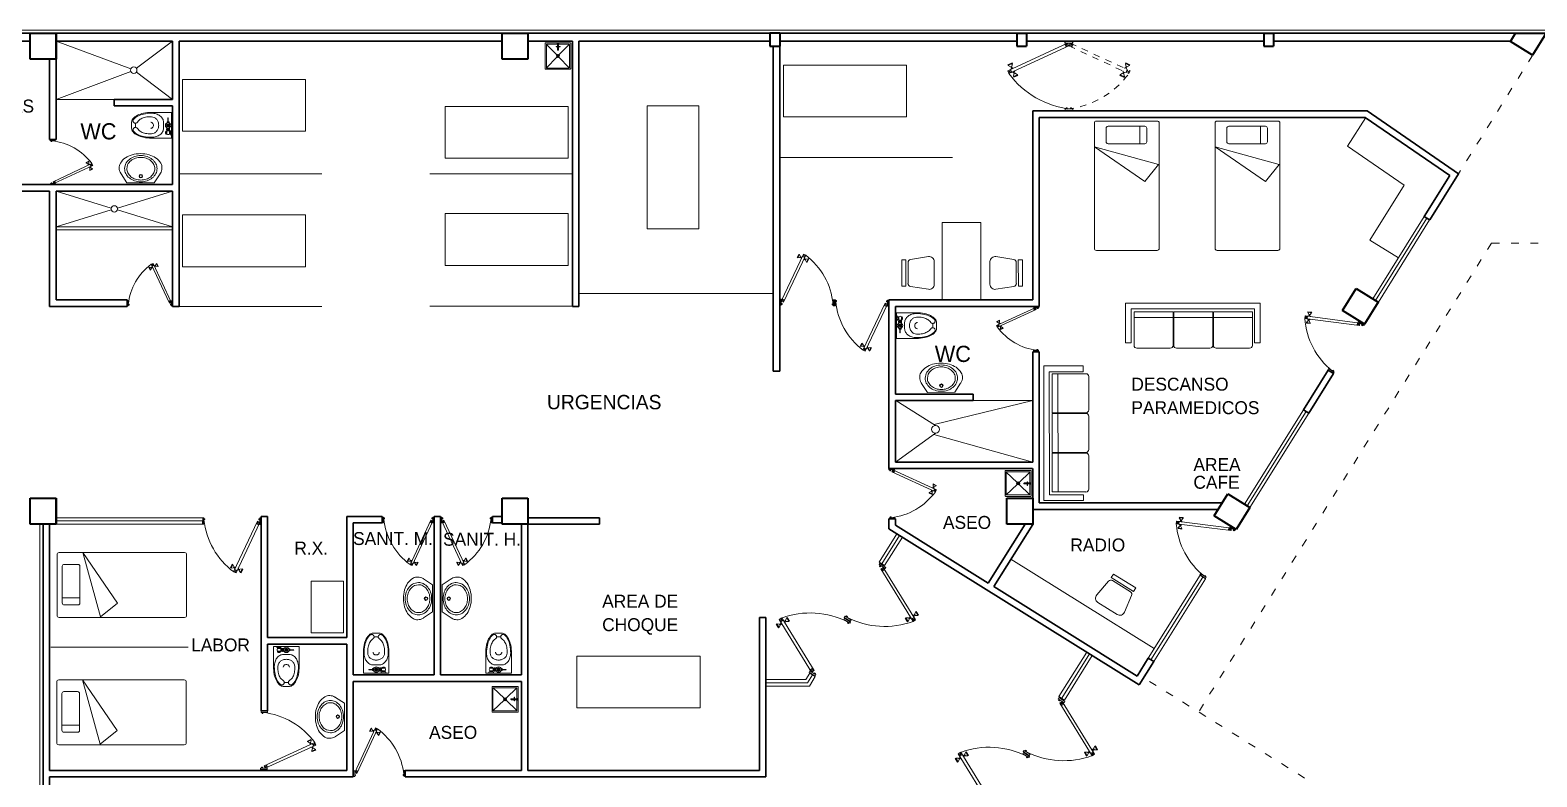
# Model space of a CAD drawing. Header units: millimetres. Extents: x 112 to 218, y 132 to 192.
# Drawn here: x 181.95 to 205.21, y 180.46 to 192 of the extents above; entities that cross this region are included whole.
import ezdxf

# ---------------------------------------------------------------- set-up
doc = ezdxf.new("R2010")
doc.units = ezdxf.units.MM
doc.linetypes.add('ACAD_ISO03W100', pattern=[30, 12, -18])
for name, color, linetype, lineweight in [('Colindancia', 7, 'Continuous', 9), ('Ejes', 1, 'Continuous', 13), ('ESTRUCTURA', 251, 'Continuous', 40), ('MANPARAS', 7, 'Continuous', 13), ('MUEBLES', 7, 'Continuous', 15), ('MUEBLESF', 2, 'Continuous', 9), ('Muros', 5, 'Continuous', 35), ('PISOS B', 7, 'Continuous', 5), ('PUER', 173, 'Continuous', 9), ('VENTANAS', 6, 'Continuous', 9)]:
    doc.layers.add(name, color=color, linetype=linetype, lineweight=lineweight)
doc.styles.get("Standard").update_dxf_attribs({"font": 'stylu.ttf'})
doc.linetypes.add('ZIGZAG', pattern='A,0.00254,-5.08,[131,ltypeshp.shx,S=5.08,R=0,X=-5.08,Y=0],-10.16,[131,ltypeshp.shx,S=5.08,R=180,X=5.08,Y=0],-5.08', length=20.32254)

# ---------------------------------------------------------------- blocks, each defined once
blk = doc.blocks.new('PUEP5')
at = {"layer": 'PUER'}
for p, q in [((-0.88, 0.02), (-0.517, 0.799)), ((-0.517, 0.799), (-0.48, 0.783)), ((-0.844, 0.003), (-0.48, 0.783)), ((-0.88, 0.02), (-0.844, 0.003))]:
    blk.add_line(p, q, dxfattribs=at)
at = {"layer": 'PUER', "color": 30}
for p, q in [((-0.62, 0.743), (-0.595, 0.797)), ((-0.611, 0.739), (-0.586, 0.793)), ((-0.595, 0.797), (-0.586, 0.793)), ((-0.586, 0.793), (-0.567, 0.762)), ((-0.517, 0.799), (-0.48, 0.783)), ((-0.497, 0.746), (-0.517, 0.799)), ((-0.62, 0.743), (-0.611, 0.739)), ((-0.611, 0.739), (-0.575, 0.744)), ((-0.575, 0.744), (-0.567, 0.762)), ((-0.573, 0.749), (-0.555, 0.74)), ((-0.569, 0.758), (-0.551, 0.749)), ((-0.557, 0.736), (-0.549, 0.754)), ((-0.557, 0.736), (-0.552, 0.722)), ((-0.549, 0.754), (-0.536, 0.759)), ((-0.533, 0.763), (-0.48, 0.783)), ((-0.533, 0.763), (-0.497, 0.746)), ((-0.503, 0.71), (-0.516, 0.705)), ((-0.503, 0.71), (-0.494, 0.728)), ((-0.483, 0.706), (-0.501, 0.715)), ((-0.494, 0.728), (-0.499, 0.742)), ((-0.478, 0.715), (-0.497, 0.724)), ((-0.485, 0.702), (-0.476, 0.72)), ((-0.466, 0.671), (-0.485, 0.702)), ((-0.441, 0.725), (-0.476, 0.72)), ((-0.466, 0.671), (-0.441, 0.725)), ((-0.457, 0.667), (-0.466, 0.671)), ((-0.457, 0.667), (-0.432, 0.721)), ((-0.432, 0.721), (-0.441, 0.725)), ((-0.9, 0.05), (-0.88, 0.05)), ((-0.9, 0.05), (-0.9, -0.05)), ((-0.88, -0.05), (-0.88, 0.05)), ((-0.88, 0.02), (-0.827, 0.039)), ((-0.863, 0.056), (-0.827, 0.039)), ((-0.844, 0.003), (-0.863, 0.056)), ((-0.02, 0.05), (0, 0.05)), ((-0.02, -0.05), (-0.02, 0.05)), ((0, 0.05), (0, -0.05)), ((-0.9, -0.05), (-0.88, -0.05)), ((-0.88, -0.02), (-0.865, -0.02)), ((-0.88, -0.035), (-0.865, -0.035)), ((-0.865, -0.035), (-0.865, -0.02)), ((-0.035, -0.02), (-0.02, -0.02)), ((-0.035, -0.035), (-0.035, -0.02)), ((-0.035, -0.035), (-0.02, -0.035)), ((-0.02, -0.05), (0, -0.05))]:
    blk.add_line(p, q, dxfattribs=at)
blk.add_arc((-1.161, -0.141), 1.147, 6.0564, 53.6176, dxfattribs=at)
blk = doc.blocks.new('MURE01PL')
at = {"color": 0, "linetype": 'ByBlock'}
blk.add_line((0.2, -0.106), (0.2, -0.377), dxfattribs=at)
blk.add_lwpolyline([(0.5, -1.995), (0.5, -0.055, 0.414214), (0.47, -0.025), (-0.47, -0.025, 0.414214), (-0.5, -0.055), (-0.5, -1.995, 0.414214), (-0.47, -2.025), (0.47, -2.025)], format="xyb", dxfattribs=at)
blk.add_lwpolyline([(-0.289, -0.377), (0.278, -0.377, 0.414214), (0.308, -0.347), (0.308, -0.136, 0.414214), (0.278, -0.106), (-0.289, -0.106, 0.414214), (-0.319, -0.136), (-0.319, -0.347, 0.414214)], format="xyb", close=True, dxfattribs=at)
blk.add_lwpolyline([(0.491, -0.696), (0.279, -0.957), (-0.5, -0.423)], close=True, dxfattribs=at)
blk.add_arc((0.47, -1.995), 0.03, 270, 0, dxfattribs=at)
blk = doc.blocks.new('TLTW-P')
for p, q in [((0.23, 0.56), (0.166, 0.56)), ((0.048, 0.001), (0.048, 0.013)), ((0.048, 0.001), (0.12, 0.001)), ((0.06, 0.076), (0.06, 0.088)), ((0.128, 0.076), (0.06, 0.076)), ((0.128, 0.034), (0.06, 0.034)), ((0.06, 0.017), (0.06, 0.034)), ((0.063, 0.085), (0.063, 0.09)), ((0.063, 0.017), (0.063, 0.028)), ((0.078, 0.082), (0.066, 0.082)), ((0.078, 0.031), (0.066, 0.031)), ((0.081, 0.085), (0.081, 0.094)), ((0.081, 0.019), (0.081, 0.028)), ((0.087, 0.085), (0.087, 0.094)), ((0.087, 0.019), (0.087, 0.028)), ((0.102, 0.082), (0.09, 0.093)), ((0.102, 0.031), (0.09, 0.031)), ((0.105, 0.085), (0.105, 0.09)), ((0.105, 0.017), (0.105, 0.028)), ((0.108, 0.076), (0.108, 0.088)), ((0.108, 0.017), (0.108, 0.034)), ((0.12, 0.001), (0.12, 0.013)), ((0.128, 0.079), (0.14, 0.079)), ((0.128, 0.031), (0.128, 0.079)), ((0.128, 0.055), (0.14, 0.055)), ((0.128, 0.031), (0.14, 0.031)), ((0.14, 0.031), (0.14, 0.079)), ((0.152, 0.076), (0.14, 0.076)), ((0.152, 0.034), (0.14, 0.034)), ((0.163, 0.079), (0.152, 0.079)), ((0.152, 0.031), (0.152, 0.079)), ((0.163, 0.031), (0.152, 0.031)), ((0.252, 0.07), (0.237, 0.07)), ((0.252, 0.04), (0.237, 0.04)), ((0.252, 0.04), (0.252, 0.07)), ((0.255, 0.058), (0.309, 0.058)), ((0.255, 0.052), (0.309, 0.052))]:
    blk.add_line(p, q)
for points in [[(0.396, 0.309, 0.049648), (0.384, 0.434, 0.06346), (0.352, 0.527, 0.103485), (0.296, 0.599, 0.178458), (0.246, 0.618), (0.15, 0.618, 0.178458), (0.1, 0.599, 0.103485), (0.044, 0.527, 0.06346), (0.012, 0.434, 0.049648), (0, 0.309), (0, 0), (0.396, 0)], [(0.107, 0.59, 0.103485), (0.055, 0.522, 0.06346), (0.024, 0.432, 0.049648), (0.012, 0.309, 0.075858), (0.023, 0.237, 0.086069), (0.052, 0.18, 0.105985), (0.099, 0.139, 0.126201), (0.15, 0.126), (0.246, 0.126, 0.126201), (0.297, 0.139, 0.105985), (0.344, 0.18, 0.086069), (0.373, 0.237, 0.075858), (0.384, 0.309, 0.049648), (0.372, 0.432, 0.06346), (0.341, 0.522, 0.103485), (0.289, 0.59, 0.097511), (0.275, 0.596, 0.09808), (0.261, 0.596, 0.098895), (0.247, 0.591, 0.099479), (0.237, 0.58, 0.099479), (0.231, 0.567, 0.098895), (0.231, 0.552, 0.09808), (0.237, 0.539, 0.097511), (0.247, 0.528, -0.102445), (0.291, 0.484, -0.077884), (0.318, 0.421, -0.065096), (0.329, 0.34, -0.024284), (0.328, 0.309, -0.115331), (0.318, 0.268, -0.103946), (0.29, 0.232, -0.091071), (0.249, 0.209, -0.083675), (0.198, 0.2, -0.083675), (0.147, 0.209, -0.091071), (0.106, 0.232, -0.103946), (0.078, 0.268, -0.115331), (0.068, 0.309, -0.024284), (0.067, 0.34, -0.065096), (0.078, 0.421, -0.077884), (0.105, 0.484, -0.102445), (0.149, 0.528, 0.097511), (0.159, 0.539, 0.09808), (0.165, 0.552, 0.098895), (0.165, 0.567, 0.099479), (0.159, 0.58, 0.099479), (0.149, 0.591, 0.098895), (0.135, 0.596, 0.09808), (0.121, 0.596, 0.097511)]]:
    blk.add_lwpolyline(points, format="xyb", close=True)
blk.add_lwpolyline([(0.246, 0.323, -0.111064), (0.242, 0.307, -0.102841), (0.232, 0.293, -0.093011), (0.217, 0.284, -0.087082), (0.198, 0.281, -0.087082), (0.179, 0.284, -0.093011), (0.164, 0.293, -0.102841), (0.154, 0.307, -0.111064), (0.15, 0.323, -0.111064)], format="xyb")
blk.add_lwpolyline([(0.174, 0.055), (0.186, 0.034), (0.21, 0.034), (0.222, 0.055), (0.21, 0.076), (0.186, 0.076)], close=True)
for radius in [0.042, 0.024, 0.024, 0.00821]:
    blk.add_circle((0.198, 0.055), radius)
for centre, radius, start, end in [((0.084, -0.092), 0.111, 71.0754, 108.9246), ((0.093, 0.055), 0.039, 147.7952, 212.2048), ((0.084, 0.043), 0.051, 61.9275, 118.0725), ((0.066, 0.085), 0.003, 180, 270), ((0.066, 0.028), 0.003, 90, 180), ((0.078, 0.085), 0.003, 270, 0), ((0.078, 0.028), 0.003, 0, 90), ((0.09, 0.085), 0.003, 180, 270), ((0.09, 0.028), 0.003, 90, 180), ((0.102, 0.085), 0.003, 270, 0), ((0.102, 0.028), 0.003, 0, 90), ((0.075, 0.055), 0.039, 327.7958, 32.2042), ((0.255, 0.061), 0.003, 180, 270), ((0.255, 0.049), 0.003, 90, 180), ((0.309, 0.055), 0.003, 270, 90)]:
    blk.add_arc(centre, radius, start, end)
blk = doc.blocks.new('BLVP3')
blk.add_lwpolyline([(0, 0.21), (0.139, 0.301, -0.011462), (0.148, 0.307, -0.138503), (0.228, 0.33, -0.161121), (0.303, 0.312, -0.10707), (0.386, 0.233, -0.080439), (0.433, 0.131, -0.068247), (0.451, 0, -0.068247), (0.433, -0.131, -0.080439), (0.386, -0.233, -0.10707), (0.303, -0.312, -0.161121), (0.228, -0.33, -0.138503), (0.148, -0.307, -0.011462), (0.139, -0.301), (0, -0.21), (0, 0.21)], format="xyb")
for points in [[(0.423, -0.004, 0.081396), (0.407, 0.094, 0.089693), (0.363, 0.173, 0.104619), (0.29, 0.232), (0.219, 0.246, 0.118336), (0.144, 0.228, 0.104619), (0.075, 0.173, 0.089693), (0.032, 0.094, 0.081396), (0.016, -0.004, 0.081396), (0.032, -0.102, 0.089693), (0.075, -0.181, 0.104619), (0.144, -0.237, 0.118336), (0.219, -0.255, 0.118336), (0.295, -0.237, 0.104619), (0.363, -0.181, 0.089693), (0.407, -0.102, 0.081396)], [(0.393, -0.004, 0.08109), (0.379, 0.08, 0.089503), (0.342, 0.148, 0.104705), (0.279, 0.199), (0.218, 0.211, 0.11875), (0.153, 0.196, 0.104705), (0.095, 0.148, 0.089503), (0.057, 0.08, 0.08109), (0.043, -0.004, 0.08109), (0.057, -0.089, 0.089503), (0.095, -0.157, 0.104705), (0.153, -0.204, 0.11875), (0.218, -0.22, 0.11875), (0.283, -0.204, 0.104705), (0.342, -0.157, 0.089503), (0.379, -0.089, 0.08109)]]:
    blk.add_lwpolyline(points, format="xyb", close=True)
for centre, radius in [((0.103, -0.004), 0.0266), ((0.102, -0.004), 0.0213)]:
    blk.add_circle(centre, radius)
blk = doc.blocks.new('CAM')
at = {"layer": 'MUEBLES'}
for p, q in [((88.929, 73.161), (88.929, 73.961)), ((88.929, 73.961), (90.829, 73.961)), ((90.829, 73.961), (90.829, 73.161)), ((90.829, 73.161), (88.929, 73.161))]:
    blk.add_line(p, q, dxfattribs=at)
blk = doc.blocks.new('SILLON3A')
for p, q in [((-0.908, -0.133), (-0.908, -0.653)), ((-0.306, -0.133), (-0.908, -0.133)), ((-0.908, -0.221), (-0.306, -0.221)), ((-0.306, -0.653), (-0.306, -0.133)), ((0.306, -0.133), (-0.296, -0.133)), ((-0.296, -0.133), (-0.296, -0.653)), ((-0.296, -0.221), (0.306, -0.221)), ((0.306, -0.653), (0.306, -0.133)), ((0.919, -0.133), (0.317, -0.133)), ((0.317, -0.133), (0.317, -0.653)), ((0.317, -0.221), (0.919, -0.221)), ((0.919, -0.653), (0.919, -0.133)), ((-0.865, -0.697), (-0.35, -0.697)), ((-0.252, -0.697), (0.263, -0.697)), ((0.36, -0.697), (0.875, -0.697))]:
    blk.add_line(p, q)
blk.add_lwpolyline([(-1.039, 0), (1.039, 0), (1.039, -0.612), (0.951, -0.612), (0.951, -0.087), (-0.951, -0.087), (-0.951, -0.612), (-1.039, -0.612)], close=True)
for centre, start, end in [((-0.865, -0.653), 180, 270), ((-0.35, -0.653), 270, 0), ((-0.252, -0.653), 180, 270), ((0.263, -0.653), 270, 0), ((0.36, -0.653), 180, 270), ((0.875, -0.653), 270, 0)]:
    blk.add_arc(centre, 0.0437, start, end)
blk = doc.blocks.new('*X11')
at = {"color": 0}
for p, q in [((1.267, 7.8), (1.302, 7.8)), ((1.268, 7.806), (1.301, 7.806)), ((1.268, 7.794), (1.3, 7.794)), ((1.271, 7.812), (1.298, 7.812)), ((1.272, 7.788), (1.296, 7.788)), ((1.281, 7.818), (1.288, 7.818))]:
    blk.add_line(p, q, dxfattribs=at)
blk = doc.blocks.new('BTAP1')
at = {"layer": 'MUEBLESF'}
for p, q in [((-0.175, -0.023), (-0.016, -0.185)), ((-0.175, -0.386), (-0.016, -0.219)), ((-0.008, -0.057), (-0.008, -0.012)), ((0.008, -0.012), (0.008, -0.057)), ((0.175, -0.023), (0.016, -0.185)), ((0.175, -0.386), (0.016, -0.219))]:
    blk.add_line(p, q, dxfattribs=at)
for points in [[(-0.012, 0), (-0.189, 0, 0.414214), (-0.199, -0.01), (-0.199, -0.394, 0.414214), (-0.189, -0.404), (0.189, -0.404, 0.414214), (0.199, -0.394), (0.199, -0.01, 0.414214), (0.189, 0), (0.012, 0)], [(-0.008, -0.02), (-0.168, -0.02, 0.414214), (-0.178, -0.03), (-0.178, -0.379, 0.414214), (-0.168, -0.389), (0.167, -0.389, 0.414214), (0.177, -0.379), (0.177, -0.03, 0.414214), (0.167, -0.02), (0.008, -0.02)], [(0.008, -0.061), (0.008, -0.106, -0.414214), (0.001, -0.113), (-0.001, -0.113, -0.414214), (-0.008, -0.106), (-0.008, -0.061)]]:
    blk.add_lwpolyline(points, format="xyb", dxfattribs=at)
blk.add_lwpolyline([(-0.01, -0.012), (-0.012, -0.012), (0.012, -0.012), (0.012, 0), (-0.012, 0), (-0.012, -0.012)], dxfattribs=at)
blk.add_lwpolyline([(0.034, -0.057), (-0.027, -0.057), (-0.027, -0.061), (0.034, -0.061)], close=True, dxfattribs=at)
for radius in [0.0232, 0.021]:
    blk.add_circle((0, -0.202), radius, dxfattribs=at)
at = {"layer": 'MUEBLESF', "rotation": 270}
blk.add_blockref('*X11', (-7.801, 1.082), dxfattribs=at)
blk = doc.blocks.new('MUOF03PL')
at = {"color": 0, "linetype": 'ByBlock'}
for p, q in [((-0.203, 0), (0.203, 0)), ((0.203, 0), (0.203, -0.062)), ((-0.209, -0.133), (-0.253, -0.41)), ((-0.203, 0), (-0.203, -0.063)), ((0.203, -0.062), (-0.203, -0.063)), ((0.163, -0.094), (-0.162, -0.094)), ((0.253, -0.409), (0.209, -0.133)), ((-0.175, -0.5), (0.176, -0.5))]:
    blk.add_line(p, q, dxfattribs=at)
for centre, radius, start, end in [((-0.162, -0.141), 0.0469, 90.0574, 170.9471), ((0.163, -0.14), 0.0469, 9.1676, 90.0574), ((-0.175, -0.422), 0.0781, 170.9471, 270.0574), ((0.176, -0.422), 0.0781, 270.0574, 9.1676)]:
    blk.add_arc(centre, radius, start, end, dxfattribs=at)
blk = doc.blocks.new('SILLA')
at = {"color": 0, "linetype": 'ByBlock', "rotation": 180}
blk.add_blockref('MUOF03PL', (17.56, 55.047), dxfattribs=at)

msp = doc.modelspace()

# ---------------------------------------------------------------- linework, layer by layer
at = {"layer": 'Colindancia'}
msp.add_line((114.836, 192.001), (214.836, 192.001), dxfattribs=at)
at = {"layer": 'Ejes', "linetype": 'ACAD_ISO03W100', "lineweight": 9, "ltscale": 0.01}
for p, q in [((205.145, 191.61), (204.002, 189.781)), ((204.513, 188.711), (199.973, 181.44)), ((204.513, 188.711), (214.666, 188.711)), ((201.626, 180.445), (199.141, 181.995))]:
    msp.add_line(p, q, dxfattribs=at)
at = {"layer": 'ESTRUCTURA'}
for p, q in [((181.947, 191.551), (181.947, 191.951)), ((181.947, 191.951), (182.347, 191.951)), ((182.347, 191.951), (182.347, 191.551)), ((182.347, 191.551), (182.347, 191.951)), ((189.234, 191.551), (189.234, 191.951)), ((189.234, 191.951), (189.634, 191.951)), ((189.634, 191.951), (189.634, 191.551)), ((193.521, 191.951), (193.371, 191.951)), ((193.371, 191.951), (193.371, 191.751)), ((193.521, 191.951), (193.521, 191.751)), ((197.183, 191.951), (197.333, 191.951)), ((197.183, 191.951), (197.183, 191.751)), ((197.333, 191.951), (197.333, 191.751)), ((200.995, 191.951), (201.145, 191.951)), ((200.995, 191.951), (200.995, 191.751)), ((201.145, 191.951), (201.145, 191.751)), ((204.803, 191.823), (204.882, 191.951)), ((204.882, 191.951), (205.354, 191.951)), ((205.354, 191.951), (205.143, 191.612)), ((193.371, 191.751), (193.521, 191.751)), ((197.183, 191.751), (197.333, 191.751)), ((200.995, 191.751), (201.145, 191.751)), ((205.143, 191.612), (204.803, 191.823)), ((182.347, 191.551), (181.947, 191.551)), ((189.634, 191.551), (189.234, 191.551)), ((202.211, 187.668), (202.422, 188.007)), ((202.422, 188.007), (202.762, 187.796)), ((202.763, 187.796), (202.551, 187.457)), ((202.551, 187.457), (202.211, 187.668)), ((181.947, 184.367), (181.947, 184.767)), ((181.947, 184.767), (182.347, 184.767)), ((182.347, 184.767), (182.347, 184.367)), ((182.347, 184.367), (182.347, 184.767)), ((189.234, 184.367), (189.234, 184.767)), ((189.234, 184.767), (189.634, 184.767)), ((189.634, 184.767), (189.634, 184.367)), ((197.027, 184.367), (197.027, 184.767)), ((197.027, 184.767), (197.427, 184.767)), ((197.427, 184.767), (197.427, 184.364)), ((200.231, 184.495), (200.442, 184.835)), ((200.442, 184.835), (200.781, 184.624)), ((200.57, 184.284), (200.231, 184.495)), ((200.782, 184.623), (200.57, 184.284)), ((182.347, 184.367), (181.947, 184.367)), ((189.634, 184.367), (189.234, 184.367)), ((197.427, 184.367), (197.027, 184.367))]:
    msp.add_line(p, q, dxfattribs=at)
at = {"layer": 'MANPARAS', "linetype": 'ZIGZAG', "ltscale": 0.005}
for p, q in [((196.19, 190.03), (193.519, 190.03)), ((184.247, 189.781), (186.452, 189.781)), ((188.121, 189.781), (190.321, 189.781)), ((184.247, 187.731), (186.452, 187.731)), ((188.121, 187.735), (190.321, 187.735)), ((184.389, 182.465), (182.267, 182.465))]:
    msp.add_line(p, q, dxfattribs=at)
at = {"layer": 'MUEBLES'}
for p, q in [((182.347, 191.831), (183.503, 191.404)), ((184.147, 191.831), (183.587, 191.411)), ((183.5, 191.363), (182.347, 190.931)), ((183.587, 191.351), (184.147, 190.931)), ((183.247, 190.931), (182.347, 190.931)), ((202.571, 190.651), (202.288, 190.206)), ((203.162, 189.606), (202.288, 190.206)), ((182.347, 189.513), (183.199, 189.252)), ((183.295, 189.252), (184.147, 189.513)), ((203.162, 189.606), (202.632, 188.756)), ((182.347, 188.963), (183.199, 189.223)), ((183.295, 189.223), (184.147, 188.963)), ((182.347, 188.963), (184.147, 188.963)), ((182.347, 188.913), (184.147, 188.913)), ((196.027, 187.831), (196.027, 189.03)), ((196.027, 189.03), (196.627, 189.03)), ((196.627, 187.831), (196.627, 189.03)), ((202.632, 188.756), (203.073, 188.481)), ((190.421, 187.931), (193.421, 187.931)), ((195.314, 186.277), (195.927, 185.892)), ((197.427, 186.277), (195.904, 185.908)), ((196.507, 186.277), (197.427, 186.277)), ((195.307, 185.327), (195.927, 185.772)), ((197.427, 185.327), (195.902, 185.754)), ((182.097, 184.367), (182.097, 178.751)), ((186.286, 183.486), (186.286, 182.686)), ((186.786, 183.486), (186.286, 183.486)), ((186.786, 182.686), (186.786, 183.486)), ((186.286, 182.686), (186.786, 182.686))]:
    msp.add_line(p, q, dxfattribs=at)
for centre, radius in [((183.547, 191.381), 0.05), ((183.247, 189.238), 0.05), ((195.927, 185.832), 0.0598)]:
    msp.add_circle(centre, radius, dxfattribs=at)
at = {"layer": 'Muros'}
for p, q in [((175.247, 191.951), (181.947, 191.951)), ((182.347, 191.951), (189.234, 191.951)), ((189.634, 191.951), (193.371, 191.951)), ((193.521, 191.951), (197.183, 191.951)), ((197.333, 191.951), (200.995, 191.951)), ((197.333, 191.951), (200.995, 191.951)), ((201.145, 191.951), (204.882, 191.951)), ((201.145, 191.951), (208.694, 191.951)), ((179.847, 191.831), (181.947, 191.831)), ((182.347, 191.831), (184.147, 191.831)), ((184.147, 190.931), (184.147, 191.831)), ((184.247, 187.731), (184.247, 191.831)), ((184.247, 191.831), (185.847, 191.831)), ((185.847, 191.831), (189.234, 191.831)), ((189.634, 191.831), (190.321, 191.831)), ((190.321, 187.731), (190.321, 191.831)), ((190.421, 187.731), (190.421, 191.831)), ((190.421, 191.831), (193.371, 191.831)), ((193.421, 187.731), (193.421, 191.751)), ((197.183, 191.831), (193.521, 191.831)), ((193.521, 186.731), (193.521, 191.751)), ((200.995, 191.831), (197.333, 191.831)), ((204.808, 191.831), (201.145, 191.831)), ((182.247, 190.313), (182.247, 191.551)), ((182.347, 190.313), (182.347, 191.551)), ((183.247, 190.931), (184.147, 190.931)), ((183.247, 190.831), (183.247, 190.931)), ((183.247, 190.831), (184.147, 190.831)), ((184.147, 189.613), (184.147, 190.831)), ((197.427, 187.831), (197.427, 190.751)), ((197.427, 190.751), (202.59, 190.751)), ((197.527, 187.831), (197.527, 190.651)), ((197.527, 190.651), (197.707, 190.651)), ((197.707, 190.651), (202.559, 190.651)), ((203.867, 189.752), (202.559, 190.651)), ((204.002, 189.781), (202.59, 190.751)), ((182.247, 190.313), (182.347, 190.313)), ((180.462, 189.613), (184.147, 189.613)), ((203.867, 189.752), (203.472, 189.121)), ((204.002, 189.781), (203.557, 189.068)), ((180.462, 189.513), (182.247, 189.513)), ((182.247, 187.731), (182.247, 189.513)), ((182.347, 187.831), (182.347, 189.513)), ((182.347, 189.513), (184.147, 189.513)), ((184.147, 187.731), (184.147, 189.513)), ((203.472, 189.121), (203.554, 189.071)), ((182.347, 187.831), (183.447, 187.831)), ((183.447, 187.731), (183.447, 187.831)), ((195.207, 185.227), (195.207, 187.831)), ((195.207, 187.831), (197.427, 187.831)), ((195.207, 187.731), (195.207, 187.831)), ((197.527, 187.831), (197.527, 187.731)), ((202.678, 187.849), (202.678, 187.848)), ((202.763, 187.796), (202.763, 187.796)), ((182.247, 187.731), (183.447, 187.731)), ((184.147, 187.731), (184.247, 187.731)), ((190.321, 187.731), (190.421, 187.731)), ((193.421, 187.731), (193.421, 186.731)), ((195.307, 186.377), (195.307, 187.731)), ((195.307, 187.731), (197.527, 187.731)), ((197.427, 187.031), (197.427, 185.327)), ((197.427, 187.031), (197.527, 187.031)), ((197.527, 187.031), (197.527, 184.695)), ((193.421, 186.731), (193.521, 186.731)), ((201.99, 186.746), (201.608, 186.135)), ((202.074, 186.693), (201.693, 186.082)), ((202.074, 186.693), (201.99, 186.746)), ((196.507, 186.377), (195.307, 186.377)), ((196.507, 186.277), (196.507, 186.377)), ((196.507, 186.277), (195.307, 186.277)), ((195.307, 185.327), (195.307, 186.277)), ((201.608, 186.135), (201.693, 186.082)), ((197.425, 185.227), (195.207, 185.227)), ((197.427, 185.327), (195.307, 185.327)), ((197.427, 185.227), (197.427, 184.767)), ((197.429, 184.595), (200.292, 184.595)), ((197.527, 184.695), (200.354, 184.695)), ((182.147, 184.367), (182.147, 178.751)), ((182.147, 184.351), (182.147, 181.201)), ((182.247, 184.367), (182.247, 181.201)), ((185.513, 184.487), (185.513, 181.484)), ((185.613, 184.487), (185.513, 184.487)), ((185.613, 184.487), (185.613, 182.615)), ((186.836, 182.615), (186.836, 184.487)), ((186.836, 184.487), (186.936, 184.487)), ((187.385, 184.487), (186.936, 184.487)), ((186.936, 182.038), (186.936, 184.387)), ((187.385, 184.387), (186.936, 184.387)), ((187.385, 184.387), (187.385, 184.487)), ((188.185, 182.038), (188.185, 184.487)), ((188.285, 184.487), (188.185, 184.487)), ((188.285, 182.038), (188.285, 184.487)), ((189.085, 184.387), (189.085, 184.487)), ((189.234, 184.487), (189.085, 184.487)), ((189.234, 184.387), (189.085, 184.387)), ((189.534, 182.038), (189.534, 184.367)), ((189.634, 184.467), (190.737, 184.467)), ((189.634, 180.563), (189.634, 184.367)), ((189.634, 184.367), (190.737, 184.367)), ((190.737, 184.367), (190.737, 184.467)), ((195.307, 184.447), (195.207, 184.447)), ((195.207, 184.295), (195.207, 184.447)), ((195.207, 184.295), (199.071, 181.883)), ((195.307, 184.351), (195.307, 184.447)), ((195.307, 184.351), (196.742, 183.455)), ((197.311, 184.367), (196.742, 183.455)), ((197.427, 184.364), (196.827, 183.402)), ((196.827, 183.402), (199.039, 182.021)), ((193.207, 180.563), (193.207, 182.925)), ((193.207, 182.925), (193.307, 182.925)), ((193.307, 180.463), (193.307, 182.925)), ((182.247, 182.515), (182.247, 180.563)), ((185.613, 182.615), (186.836, 182.615)), ((185.613, 182.515), (186.836, 182.515)), ((185.613, 182.515), (185.613, 181.484)), ((186.836, 180.563), (186.836, 182.515)), ((199.212, 182.297), (199.039, 182.021)), ((199.297, 182.244), (199.071, 181.883)), ((199.212, 182.297), (199.297, 182.244)), ((188.185, 182.038), (186.936, 182.038)), ((186.936, 180.463), (186.936, 181.938)), ((189.534, 181.938), (186.936, 181.938)), ((188.285, 182.038), (189.534, 182.038)), ((189.534, 180.563), (189.534, 181.938)), ((185.513, 181.484), (185.613, 181.484)), ((186.836, 180.563), (182.247, 180.563)), ((189.534, 180.563), (187.736, 180.563)), ((187.736, 180.463), (187.736, 180.563)), ((189.634, 180.563), (193.207, 180.563)), ((182.247, 180.463), (182.247, 177.751)), ((182.247, 180.463), (182.247, 177.751)), ((186.936, 180.463), (182.247, 180.463)), ((189.534, 180.463), (187.736, 180.463)), ((189.534, 180.463), (190.067, 180.463)), ((190.067, 180.463), (193.307, 180.463))]:
    msp.add_line(p, q, dxfattribs=at)
at = {"layer": 'PISOS B'}
for p, q in [((197.091, 183.826), (199.304, 182.445)), ((200.093, 183.53), (200.093, 183.52))]:
    msp.add_line(p, q, dxfattribs=at)
at = {"layer": 'PUER', "color": 30}
for p, q in [((198.043, 191.823), (197.924, 191.823)), ((197.924, 191.823), (197.924, 191.799)), ((197.924, 191.799), (198.043, 191.8)), ((197.942, 191.799), (197.942, 191.782)), ((197.942, 191.782), (197.96, 191.782)), ((197.96, 191.799), (197.96, 191.782)), ((197.987, 191.756), (198.05, 191.78)), ((198.007, 191.799), (198.03, 191.737)), ((198.05, 191.78), (198.03, 191.737)), ((198.043, 191.823), (198.043, 191.8)), ((197.927, 190.781), (198.045, 190.782)), ((197.927, 190.781), (197.927, 190.758)), ((197.944, 190.799), (197.962, 190.799)), ((197.944, 190.799), (197.944, 190.781)), ((197.962, 190.799), (197.962, 190.781)), ((198.045, 190.782), (198.045, 190.758)), ((198.045, 190.758), (197.927, 190.758))]:
    msp.add_line(p, q, dxfattribs=at)
at = {"layer": 'PUER'}
msp.add_line((198.007, 191.799), (197.987, 191.756), dxfattribs=at)
at = {"layer": 'PUER', "linetype": 'ACAD_ISO03W100', "ltscale": 0.002}
for p, q in [((197.987, 191.756), (198.911, 191.328)), ((198.007, 191.799), (198.931, 191.371)), ((198.931, 191.371), (198.911, 191.328))]:
    msp.add_line(p, q, dxfattribs=at)
at = {"layer": 'PUER', "color": 30, "linetype": 'ACAD_ISO03W100', "ltscale": 0.002}
for p, q in [((198.863, 191.494), (198.858, 191.483)), ((198.858, 191.483), (198.923, 191.453)), ((198.858, 191.483), (198.865, 191.441)), ((198.863, 191.494), (198.928, 191.464)), ((198.774, 191.3), (198.779, 191.311)), ((198.774, 191.3), (198.838, 191.271)), ((198.779, 191.311), (198.815, 191.333)), ((198.779, 191.311), (198.843, 191.281)), ((198.815, 191.333), (198.837, 191.324)), ((198.825, 191.355), (198.819, 191.371)), ((198.821, 191.331), (198.831, 191.352)), ((198.825, 191.355), (198.847, 191.345)), ((198.831, 191.326), (198.841, 191.348)), ((198.843, 191.281), (198.837, 191.324)), ((198.838, 191.271), (198.843, 191.281)), ((198.855, 191.419), (198.839, 191.414)), ((198.847, 191.345), (198.862, 191.351)), ((198.855, 191.419), (198.877, 191.409)), ((198.87, 191.438), (198.86, 191.417)), ((198.865, 191.441), (198.886, 191.431)), ((198.888, 191.391), (198.868, 191.348)), ((198.868, 191.348), (198.931, 191.371)), ((198.881, 191.433), (198.871, 191.412)), ((198.877, 191.409), (198.882, 191.394)), ((198.923, 191.453), (198.886, 191.431)), ((198.888, 191.391), (198.911, 191.328)), ((198.931, 191.371), (198.911, 191.328)), ((198.928, 191.464), (198.923, 191.453))]:
    msp.add_line(p, q, dxfattribs=at)
msp.add_arc((197.816, 192.131), 1.358, 276.1858, 323.747, dxfattribs=at)
at = {"layer": 'VENTANAS'}
for p, q in [((203.472, 189.122), (202.68, 187.847)), ((203.513, 189.096), (202.721, 187.822)), ((203.556, 189.069), (202.765, 187.795)), ((200.697, 184.676), (201.608, 186.135)), ((200.739, 184.65), (201.651, 186.109)), ((200.781, 184.624), (201.693, 186.082)), ((182.347, 184.467), (184.613, 184.467)), ((184.613, 184.417), (182.347, 184.417)), ((184.613, 184.367), (182.347, 184.367)), ((184.613, 184.467), (184.613, 184.367)), ((195.055, 183.779), (195.33, 184.218)), ((195.098, 183.752), (195.372, 184.192)), ((195.14, 183.726), (195.415, 184.166)), ((195.055, 183.779), (195.14, 183.726)), ((199.212, 182.297), (200.012, 183.579)), ((200.096, 183.522), (200.012, 183.579)), ((199.254, 182.271), (200.055, 183.55)), ((199.297, 182.244), (200.096, 183.522)), ((197.833, 181.703), (198.261, 182.389)), ((197.875, 181.677), (198.303, 182.362)), ((197.917, 181.65), (198.345, 182.336)), ((193.924, 181.966), (193.307, 181.966)), ((193.924, 181.966), (193.986, 182.066)), ((193.951, 181.916), (194.028, 182.038)), ((193.979, 181.866), (194.07, 182.011)), ((193.986, 182.066), (194.07, 182.011)), ((193.951, 181.916), (193.307, 181.916)), ((193.979, 181.866), (193.307, 181.866)), ((197.833, 181.703), (197.917, 181.65))]:
    msp.add_line(p, q, dxfattribs=at)

# ---------------------------------------------------------------- block references
at = {"layer": 'MUEBLES'}
for name, p in [('BTAP1', (190.096, 191.803)), ('MURE01PL', (198.88, 190.621)), ('MURE01PL', (200.744, 190.621)), ('SILLON3A', (199.901, 187.783)), ('BLVP3', (188.308, 183.22)), ('TLTW-P', (188.983, 182.066))]:
    msp.add_blockref(name, p, dxfattribs=at)
for p, xscale, yscale, zscale, rotation in [((197.986, 190.758), -1.183607933595632, 1.183607933595624, 1.183607933595616, 89.87057051314117), ((182.297, 190.307), -0.7700070328192256, 0.7700070328192226, 0.770007032819213, 270.0803936690434), ((183.447, 187.78), -0.7700070328192113, 0.7700070328192226, 0.770007032819213, 0.080393669042369), ((202.028, 186.727), -0.992674769557284, 0.992674769557297, 0.9926747695572834, 57.57176991428331), ((197.478, 187.039), -0.76391967390716, 0.7639196739071537, 0.7639196739071519, 89.55168657521637), ((195.257, 184.45), 0.8594786914270883, 0.8594786914270856, 0.859478691427077, 270.4483134247852), ((200.051, 183.556), -0.9926747695573006, 0.992674769557297, 0.9926747695572834, 58.022876225626), ((184.611, 184.417), 1.00193666700272, 1.001936667002724, 1.001936667002713, 179.8110641614391), ((187.388, 184.432), 0.883214108588782, 0.8832141085887741, 0.8832141085887623, 180.0651544721981), ((189.082, 184.432), -0.883214108588782, 0.8832141085887741, 0.8832141085887623, 179.9348455278018), ((194.569, 182.884), 1.108693958219071, 1.108693958219078, 1.108693958219068, 56.60473207701029), ((185.563, 181.479), -1.001936667002727, 1.001936667002724, 1.001936667002713, 269.551686575216), ((197.333, 180.809), 1.108693958219071, 1.108693958219078, 1.108693958219068, 56.60473207701029), ((187.736, 180.515), 0.8819360457656865, 0.88193604576567, 0.8819360457656651, 0.06515447219783067)]:
    msp.add_blockref('PUEP5', p, dxfattribs=dict(at, xscale=xscale, yscale=yscale, zscale=zscale, rotation=rotation))
for name, p, rotation in [('TLTW-P', (184.132, 190.332), 90), ('BLVP3', (183.652, 189.641), 90), ('SILLA', (252.315, 170.689), 90), ('TLTW-P', (195.324, 187.633), 270), ('BLVP3', (196.013, 186.404), 90.09688171913315), ('SILLON3A', (197.597, 185.772), 90.01431803130326), ('BTAP1', (197.405, 184.996), 270), ('SILLA', (242.896, 220.881), 148.0200833390737), ('BLVP3', (186.802, 181.389), 180.096881719134)]:
    msp.add_blockref(name, p, dxfattribs=dict(at, rotation=rotation))
at = {"layer": 'MUEBLES', "xscale": -1}
for name, p, rotation in [('SILLA', (140.361, 170.689), 270), ('MURE01PL', (182.338, 183.427), 90), ('TLTW-P', (185.705, 182.479), 180), ('MURE01PL', (182.333, 181.46), 90), ('BTAP1', (189.483, 181.662), 270)]:
    msp.add_blockref(name, p, dxfattribs=dict(at, rotation=rotation))
for name, p in [('BLVP3', (188.162, 183.22)), ('TLTW-P', (187.488, 182.066))]:
    msp.add_blockref(name, p, dxfattribs=at)
at = {"layer": 'Muros'}
for p, rotation in [((275.128, 264.401), 180), ((279.182, 263.981), 180), ((118.312, 279.76), 270), ((275.128, 262.305), 180), ((279.185, 262.327), 180), ((281.22, 255.49), 180)]:
    msp.add_blockref('CAM', p, dxfattribs=dict(at, rotation=rotation))
msp.add_blockref('CAM', (104.648, 117.499), dxfattribs=at)
at = {"layer": 'VENTANAS'}
for p, xscale, yscale, zscale, rotation in [((194.364, 187.789), 0.9308316915005369, 0.9308316915005435, 0.9308316915005326, 359.5516865752164), ((194.366, 187.789), 0.9308316915005369, 0.9308316915005435, 0.9308316915005326, 179.5516865752164), ((194.564, 182.897), 1.108693958219082, 1.108693958219078, 1.108693958219068, 236.6047320770001), ((197.329, 180.823), 1.108693958219082, 1.108693958219078, 1.108693958219068, 236.6047320770001)]:
    msp.add_blockref('PUEP5', p, dxfattribs=dict(at, xscale=xscale, yscale=yscale, zscale=zscale, rotation=rotation))

# ---------------------------------------------------------------- texts
at = {"layer": 'Ejes'}
for s, height, p in [('ENFERMEIRAS', 0.2, (180.076, 190.727)), ('WC', 0.25, (182.723, 190.312)), ('WC', 0.25, (195.916, 186.873)), ('DESCANSO', 0.2, (198.951, 186.43)), ('URGENCIAS', 0.2224, (189.927, 186.142)), ('PARAMEDICOS', 0.2, (198.951, 186.067)), ('AREA', 0.2, (199.909, 185.188)), ('CAFE', 0.2, (199.909, 184.914)), ('ASEO', 0.2, (196.042, 184.294)), ('R.X.', 0.2, (186.027, 183.897)), ('SANIT. M.', 0.2, (186.934, 184.045)), ('SANIT. H.', 0.2, (188.323, 184.034)), ('RADIO', 0.2, (198.009, 183.946)), ('AREA DE ', 0.2, (190.78, 183.077)), ('CHOQUE', 0.2, (190.78, 182.714)), ('LABOR', 0.2, (184.434, 182.401)), ('ASEO', 0.2, (188.107, 181.05))]:
    msp.add_text(s, height=height, dxfattribs=at).set_placement(p)

doc.saveas('drawing.dxf')
